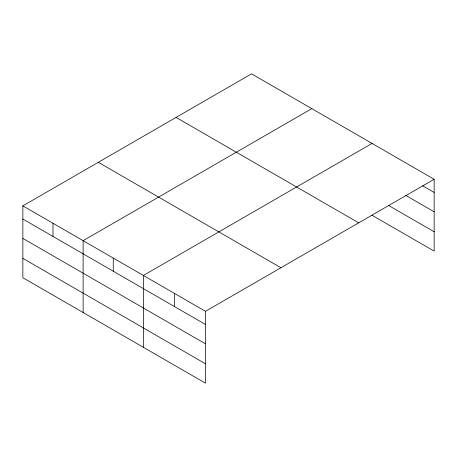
<?xml version="1.0" encoding="UTF-8"?>
<svg xmlns="http://www.w3.org/2000/svg" width="457" height="457" viewBox="0 0 457 457"><rect width="100%" height="100%" fill="white"/><g stroke="black" fill="none" stroke-linecap="round" stroke-linejoin="round"><path stroke-width="0.69" d="M434.15 179.281L251.533 73.845L22.85 205.873L22.85 277.719L205.467 383.155L205.467 311.308L434.15 179.281L434.15 251.127L372.061 215.281M311.794 108.64L83.117 240.668L83.117 312.514M372.061 143.435L143.378 275.462L143.378 347.309M422.582 185.765L434.15 192.443M405.542 195.288L434.15 211.808M388.496 205.404L434.15 231.762M176.065 117.415L358.688 222.85M98.312 162.304L280.935 267.739M22.85 205.873L205.467 311.308M22.85 219.034L205.467 324.47M22.85 238.4L205.467 343.835M22.85 258.354L205.467 363.789M174.425 293.383L174.425 306.544M113.245 258.062L113.245 271.224M52.983 223.273L52.983 236.429"/></g></svg>
